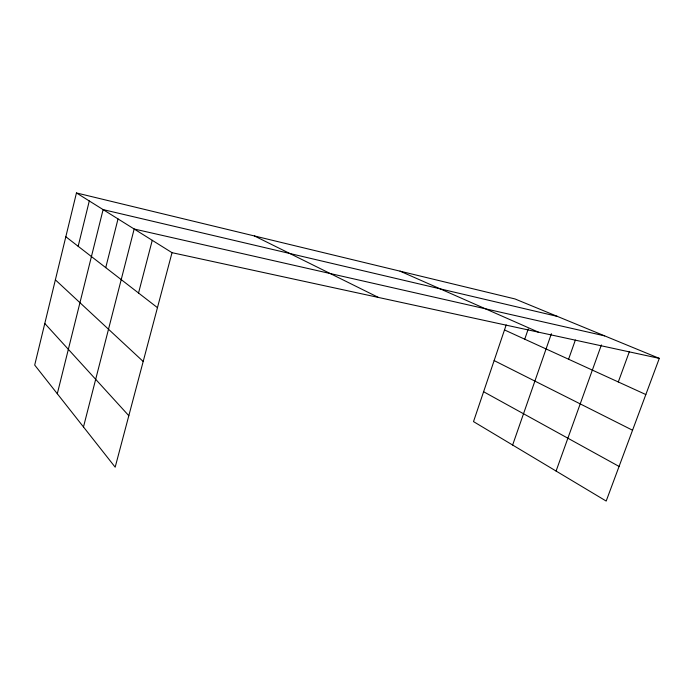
<?xml version="1.0" encoding="UTF-8"?>
<svg xmlns="http://www.w3.org/2000/svg" width="694" height="694" viewBox="0 0 694 694"><rect width="100%" height="100%" fill="white"/><g stroke="black" fill="none" stroke-linecap="round" stroke-linejoin="round"><path stroke-width="1.04" d="M76.453 192.941L34.7 365.07L115.178 467.175L172.025 252.677L76.453 192.941L514.974 298.941L659.3 358.373L606.183 501.059L473.508 421.605L506.186 324.931M78.162 246.292L89.292 200.965M57.298 393.75L103.111 209.605L557.395 316.412M105.74 267.632L118.023 218.922M83.48 426.966L134.168 229.011L604.648 335.87M138.54 293.015L152.255 240.315M524.742 339.192L528.255 328.947M512.632 445.036L551.383 333.693M568.577 359.232L575.369 340.025M556.085 471.053L601.394 344.927M618.293 381.96L629.311 351.806M172.025 252.677L659.3 358.373M400.039 271.154L538.388 332.148M504.495 329.936L645.828 394.548M254.42 235.96L378.464 297.457M494.137 360.576L632.546 430.228M483.605 391.737L619.065 466.437M65.826 236.749L157.451 307.65M55.373 279.847L143.19 361.479M44.789 323.473L128.824 415.706"/></g></svg>
